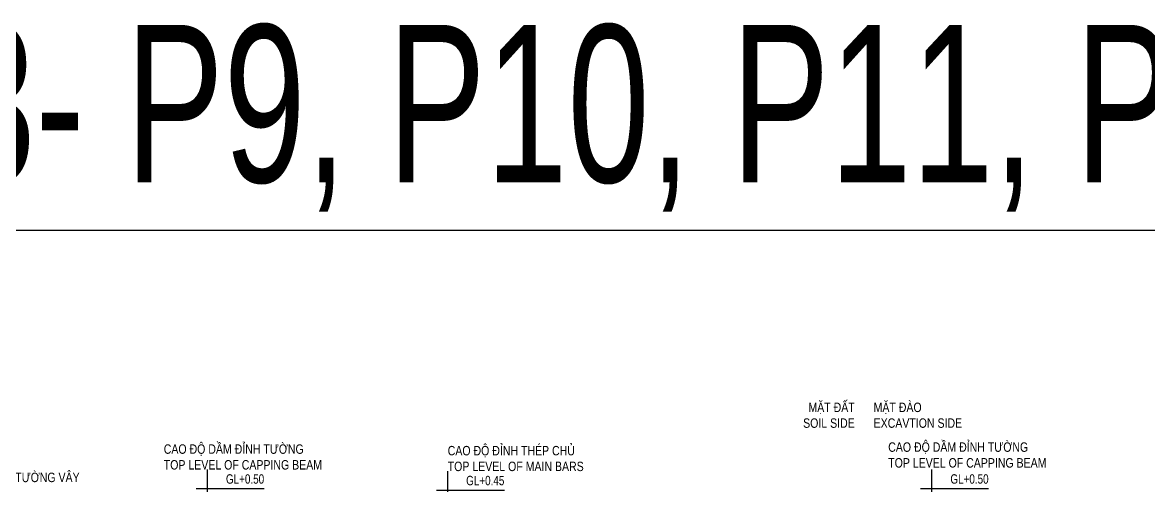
# Model space of a CAD drawing. Header units: millimetres. Extents: x 2746337 to 7547699, y -363432 to 15720.
# Drawn here: x 3176857 to 3212638, y 1014 to 15720 of the extents above; entities that cross this region are included whole.
import ezdxf
from ezdxf.enums import TextEntityAlignment as Align

# ---------------------------------------------------------------- set-up
doc = ezdxf.new("R2010")
doc.units = ezdxf.units.MM
doc.header["$LTSCALE"] = 1200
for name, color, linetype, lineweight in [('030_Label', 4, 'Continuous', 5), ('ENOTE', 2, 'Continuous', 15), ('LEADER', 8, 'Continuous', 9), ('TEXTVN', 2, 'Continuous', 20)]:
    doc.layers.add(name, color=color, linetype=linetype, lineweight=lineweight)
for name, color, linetype in [('CDC.02.DIM', 1, 'Continuous'), ('CDC.06.TEXT', 2, 'Continuous'), ('CDC.10.HATCH', 251, 'Continuous')]:
    doc.layers.add(name, color=color, linetype=linetype)
doc.styles.add('DB_Arial', font='arial.ttf', dxfattribs={"width": 0.8})
doc.styles.add('SMTEXT', font='arial.ttf', dxfattribs={"width": 0.75})
doc.styles.add('VNROMANS', font='VHAVAN.TTF', dxfattribs={"width": 0.8})

# ---------------------------------------------------------------- blocks, each defined once
blk = doc.blocks.new('tag_cd')
at = {"layer": 'CDC.10.HATCH'}
blk.add_hatch(color=256, dxfattribs=at).paths.add_polyline_path([(180, 240), (420, 0), (420, 240)])
at = {"layer": 'CDC.02.DIM'}
for points in [[(420, 240), (420, 0), (660, 240), (180, 240), (420, 0), (420, 1020)], [(60, 420), (2220, 420)], [(0, 0), (840, 0)]]:
    blk.add_lwpolyline(points, dxfattribs=at)
at = {"layer": 'CDC.06.TEXT', "ltscale": 0.5, "style": 'SMTEXT', "width": 0.75}
blk.add_attdef('CD', text='', height=300, dxfattribs=at).set_placement((2220, 570), align=Align.RIGHT)

msp = doc.modelspace()

# ---------------------------------------------------------------- linework, layer by layer
msp.add_lwpolyline([(3156375.6, 9128.3), (3249892.9, 9128.3), (3249892.9, -68024), (3156375.6, -68024)], close=True)
at = {"layer": 'LEADER', "lineweight": 20}
for points in [[(3200803.4, 2645.6, 0, 150, 0), (3201303.4, 2645.6, 0, 0, 0), (3203303.4, 2645.6, 0, 0, 0)], [(3206403.4, 2645.6, 0, 150, 0), (3205903.4, 2645.6, 0, 0, 0), (3203903.4, 2645.6, 0, 0, 0)]]:
    msp.add_lwpolyline(points, format="xyseb", dxfattribs=at)

# ---------------------------------------------------------------- block references
at = {"layer": 'ENOTE'}
for p, values in [((3182316.2, 500), {'CD': 'GL+0.50'}), ((3189949.1, 450), {'CD': 'GL+0.45'}), ((3205337.5, 500), {'CD': 'GL+0.50'})]:
    msp.add_blockref('tag_cd', p, dxfattribs=at).add_auto_attribs(values)

# ---------------------------------------------------------------- texts
at = {"layer": '030_Label', "style": 'VNROMANS', "width": 0.7}
msp.add_text('type-3- P9, P10, P11, P12, P13, p14', height=5000, dxfattribs=at).set_placement((3200690.7, 13145.4), align=Align.MIDDLE_CENTER)
at = {"layer": 'TEXTVN', "style": 'DB_Arial', "width": 0.8}
for s, p in [('MẶT ĐẤT', (3203303.4, 3345.6)), ('SOIL SIDE', (3203303.4, 2845.6))]:
    msp.add_text(s, height=300, dxfattribs=at).set_placement(p, align=Align.RIGHT)
for s, p in [('MẶT ĐÀO', (3203903.4, 3345.6)), ('EXCAVTION SIDE', (3203903.4, 2845.6)), ('CAO ĐỘ DẦM ĐỈNH TƯỜNG', (3181345.8, 2020)), ('CAO ĐỘ ĐỈNH THÉP CHỦ', (3190369.1, 1970)), ('CAO ĐỘ DẦM ĐỈNH TƯỜNG', (3204367.1, 2082.8)), ('TOP LEVEL OF CAPPING BEAM', (3181345.8, 1520)), ('TOP LEVEL OF CAPPING BEAM', (3204367.1, 1582.8)), ('CAO ĐỘ ĐỈNH TƯỜNG VÂY', (3174298.4, 1120)), ('TOP LEVEL OF MAIN BARS', (3190369.1, 1470))]:
    msp.add_text(s, height=300, dxfattribs=at).set_placement(p)

doc.saveas('drawing.dxf')
